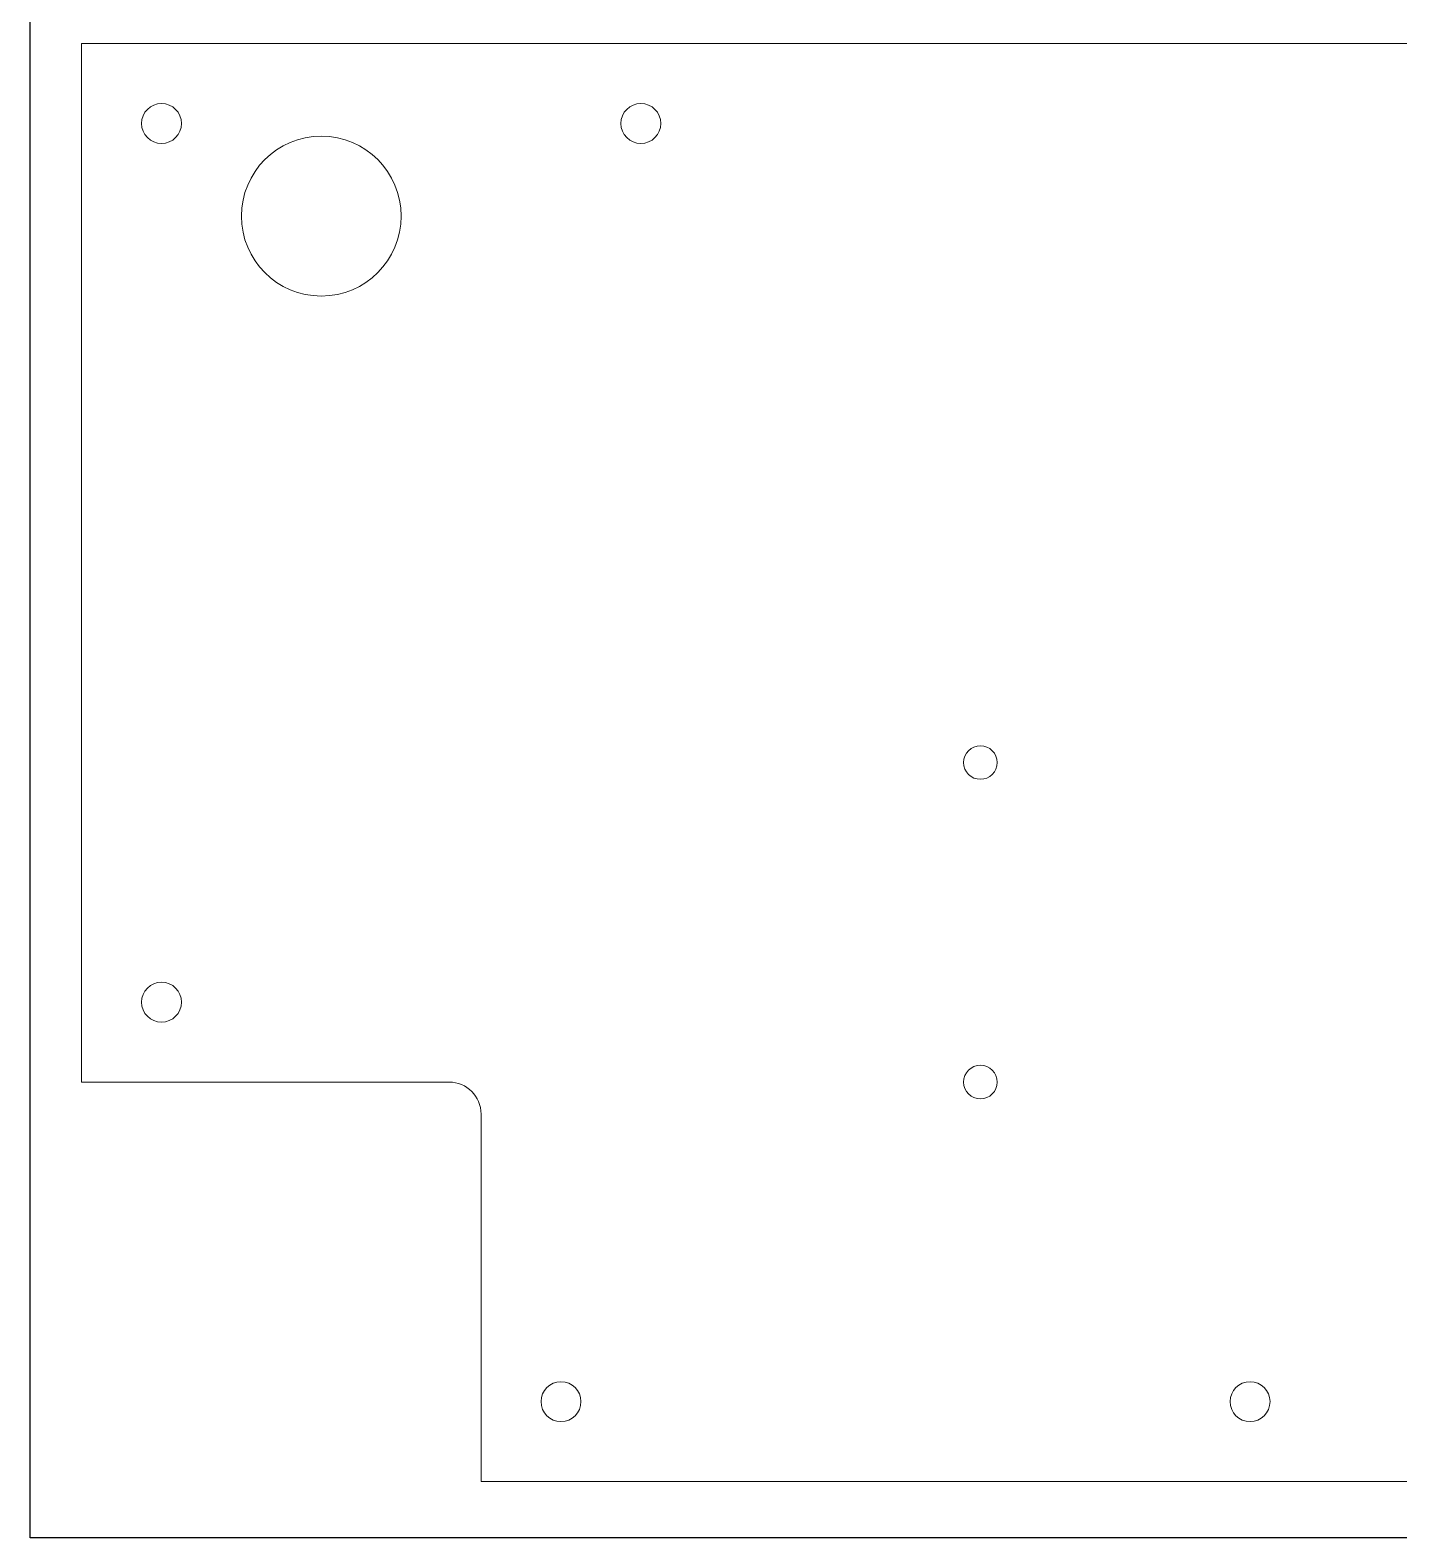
# Model space of a CAD drawing. Header units: inches. Extents: x -361 to 2602, y -61 to 1457.
# Drawn here: x 0 to 171.3, y 1000 to 1188.7 of the extents above; entities that cross this region are included whole.
import ezdxf

# ---------------------------------------------------------------- set-up
doc = ezdxf.new("R2010")
doc.units = ezdxf.units.IN
doc.header["$MEASUREMENT"] = 0

msp = doc.modelspace()

# ---------------------------------------------------------------- linework, layer by layer
at = {"lineweight": -3}
for p, q in [((0, 1000), (0, 1457.2)), ((609.6, 1000), (0, 1000))]:
    msp.add_line(p, q, dxfattribs=at)
at = {"color": 1, "lineweight": 0}
for p, q in [((6.44, 1057.05), (6.44, 1187.05)), ((6.44, 1187.05), (471.44, 1187.05)), ((6.44, 1057.05), (52.44, 1057.05)), ((56.44, 1053.05), (56.44, 1007.05)), ((421.44, 1007.05), (56.44, 1007.05))]:
    msp.add_line(p, q, dxfattribs=at)
for centre, radius in [((16.44, 1177.05), 2.5), ((76.44, 1177.05), 2.5), ((36.44, 1165.45), 10), ((118.94, 1097.05), 2.1), ((16.44, 1067.05), 2.5), ((118.94, 1057.05), 2.1), ((66.44, 1017.05), 2.5), ((152.69, 1017.05), 2.5)]:
    msp.add_circle(centre, radius, dxfattribs=at)
msp.add_arc((52.44, 1053.05), 4, 0, 90, dxfattribs=at)

doc.saveas('drawing.dxf')
